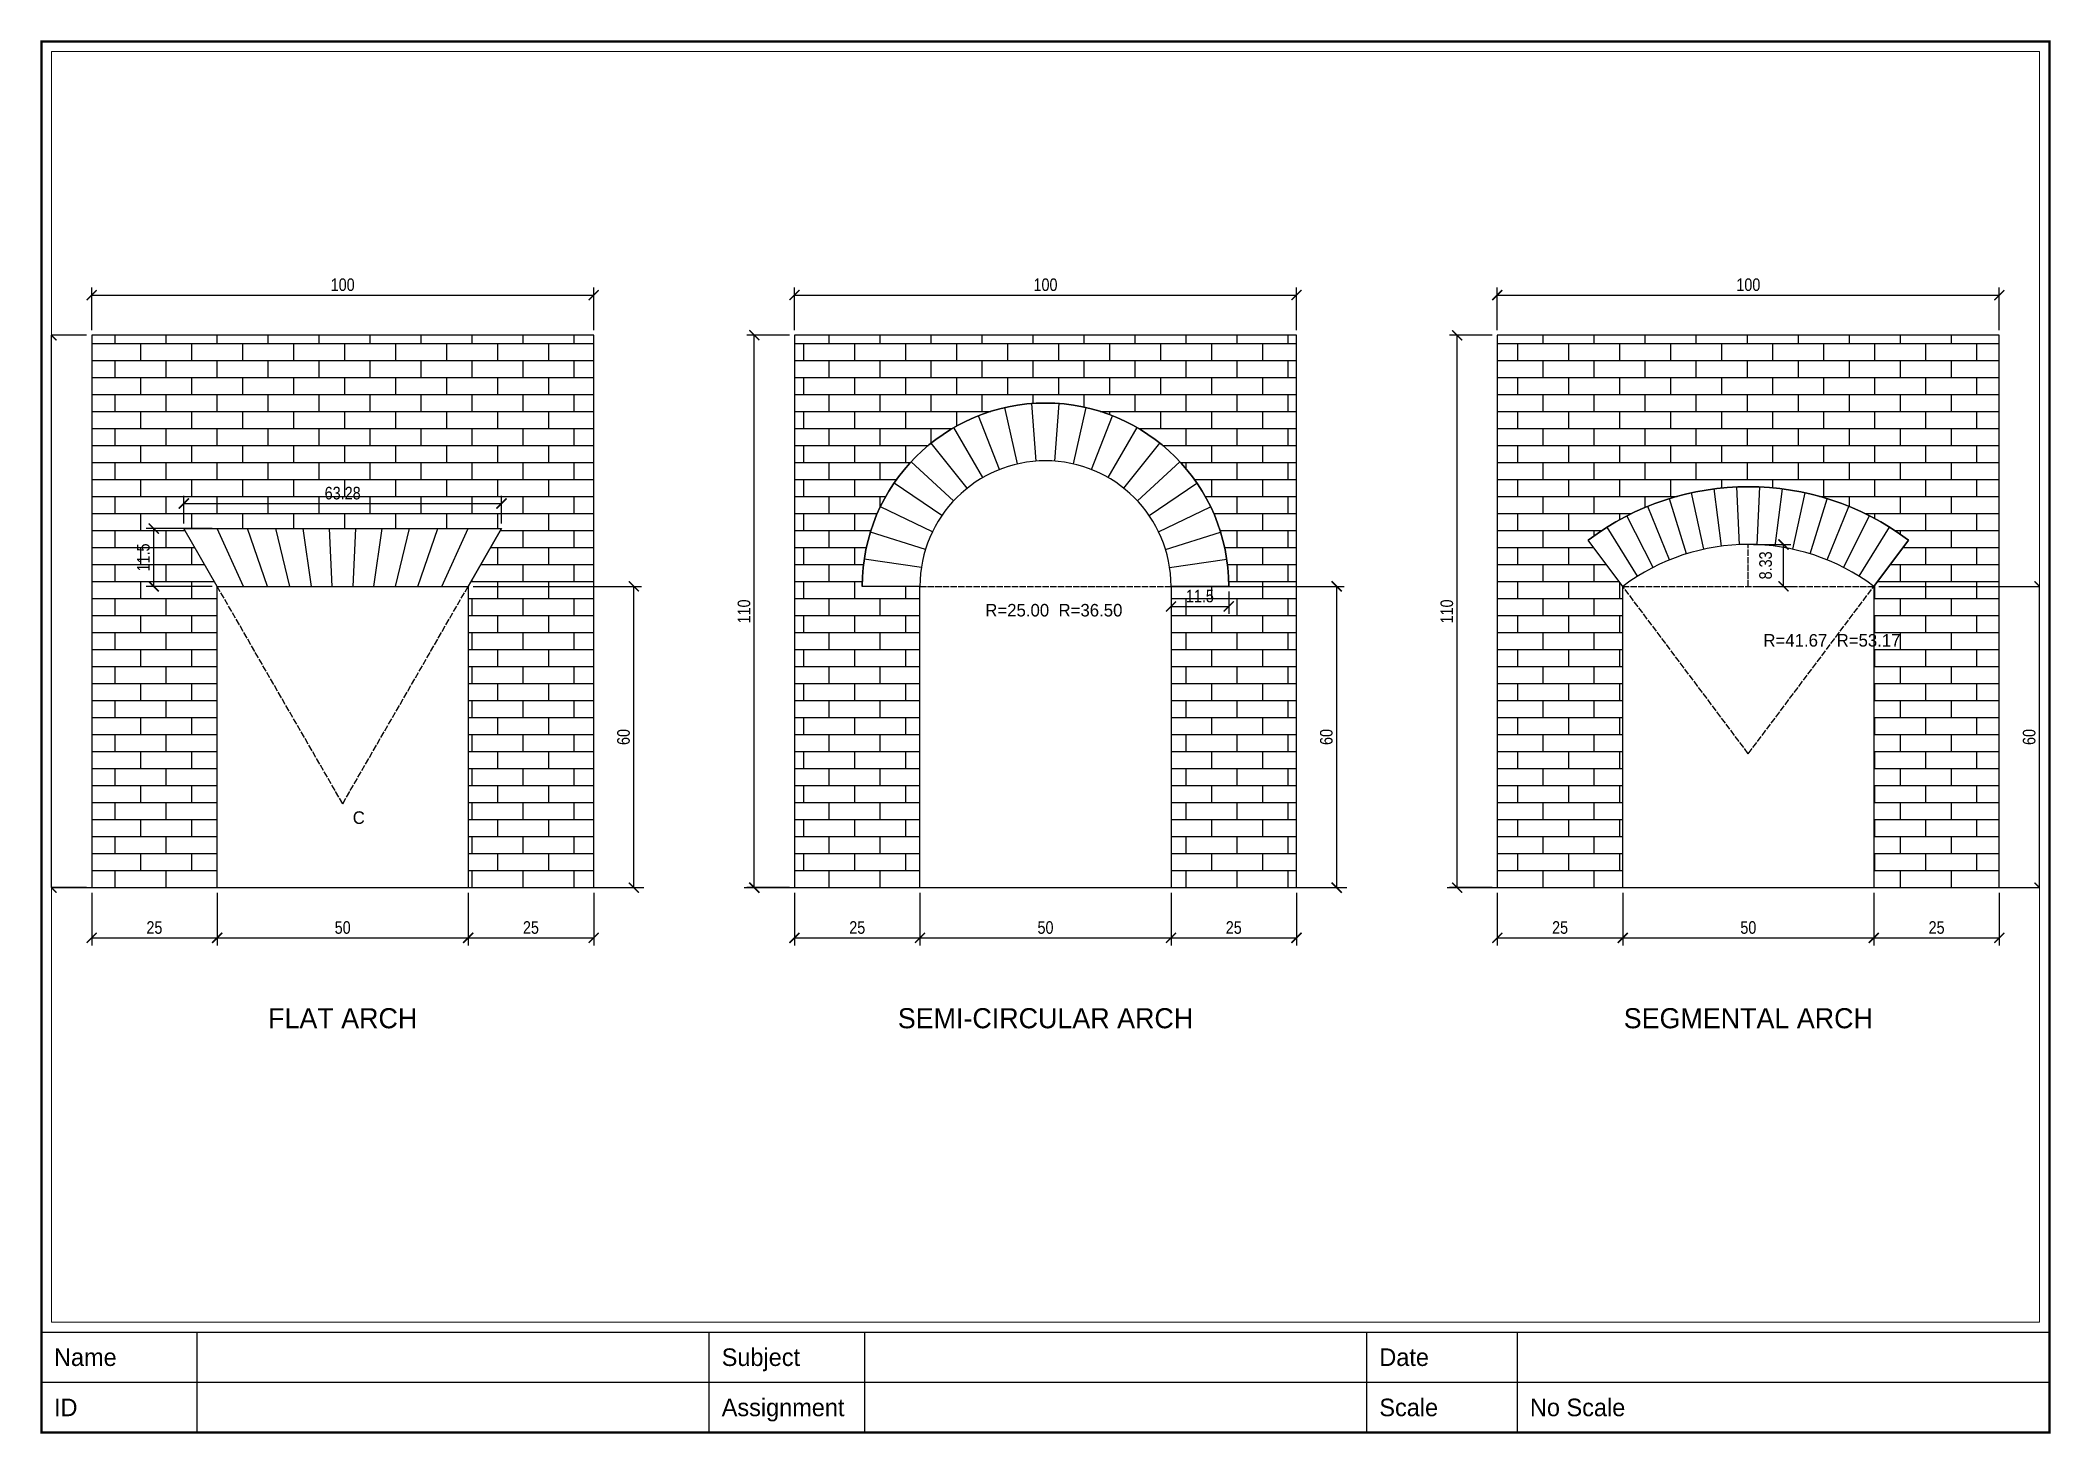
# Paper-space layout 'A3' of a CAD drawing. Header units: millimetres. Extents: x 10 to 410, y 10 to 287.
# The model-space entities are those that its viewports show. They can reach past a viewport. Long polylines and large blocks are cut down to what shows.
import ezdxf
from ezdxf.enums import TextEntityAlignment as Align

# ---------------------------------------------------------------- set-up
doc = ezdxf.new("R2010")
doc.units = ezdxf.units.MM
doc.linetypes.add('DASHED', pattern=[1.524, 1.27, -0.254])
for name, color, linetype in [('ARCH', 1, 'CONTINUOUS'), ('BRICK', 8, 'CONTINUOUS'), ('CENTER', 3, 'DASHED'), ('DIM', 4, 'CONTINUOUS'), ('FRAME', 7, 'CONTINUOUS'), ('TEXT', 2, 'CONTINUOUS'), ('WALL', 7, 'CONTINUOUS')]:
    doc.layers.add(name, color=color, linetype=linetype)
doc.styles.add('OpenSansCondensed-Light', font='OpenSansCondensed-Light.ttf')
doc.dimstyles.new('EZDXF', dxfattribs={"dimtxt": 0.25, "dimasz": 0.175, "dimexe": 0.375, "dimexo": 0.125, "dimgap": 0.1, "dimtad": 1, "dimlfac": 100, "dimzin": 12, "dimdsep": 46, "dimtxsty": 'OpenSansCondensed-Light', "dimblk": 'ARCHTICK', "dimcen": 2.5, "dimazin": 3, "dimtfac": 0.5, "dimtmove": 2, "dimatfit": 3})

# ---------------------------------------------------------------- blocks, each defined once
blk = doc.blocks.new('_ARCHTICK')
at = {"color": 0, "linetype": 'BYBLOCK', "const_width": 0.15}
blk.add_lwpolyline([(-0.5, -0.5), (0.5, 0.5)], dxfattribs=at)

msp = doc.modelspace()

# ---------------------------------------------------------------- hatches: boundary and pattern name
at = {"layer": 'BRICK'}
h = msp.add_hatch(dxfattribs=at)
h.set_pattern_fill('AR-BRSTD', scale=0.05)
h.paths.add_polyline_path([(-25, 0), (0, 0), (0, 60), (-6.64, 71.5), (56.64, 71.5), (50, 60), (50, 0), (75, 0), (75, 110), (-25, 110)])
h = msp.add_hatch(dxfattribs=at)
h.set_pattern_fill('AR-BRSTD', scale=0.05)
h.paths.add_polyline_path([(115, 0), (140, 0), (140, 60), (128.5, 60, -1), (201.5, 60), (190, 60), (190, 0), (215, 0), (215, 110), (115, 110)])
h = msp.add_hatch(dxfattribs=at)
h.set_pattern_fill('AR-BRSTD', scale=0.05)
h.paths.add_polyline_path([(255, 0), (280, 0), (280, 60), (273.1, 69.2, -0.3333333), (336.9, 69.2), (330, 60), (330, 0), (355, 0), (355, 110), (255, 110)])

# ---------------------------------------------------------------- linework, layer by layer
at = {"layer": 'ARCH'}
for p, q in [((163.132, 84.93), (162.272, 96.398)), ((166.868, 84.93), (167.728, 96.398)), ((155.866, 83.272), (151.665, 93.977)), ((159.437, 84.373), (156.878, 95.585)), ((170.563, 84.373), (173.122, 95.585)), ((174.134, 83.272), (178.335, 93.977)), ((149.413, 79.546), (142.243, 88.537)), ((152.5, 81.651), (146.75, 91.61)), ((177.5, 81.651), (183.25, 91.61)), ((180.587, 79.546), (187.757, 88.537)), ((146.674, 77.004), (138.244, 84.826)), ((183.326, 77.004), (191.756, 84.826)), ((144.344, 74.083), (134.842, 80.561)), ((185.656, 74.083), (195.158, 80.561)), ((292.675, 66.469), (289.273, 77.454)), ((296.131, 67.378), (293.683, 78.615)), ((299.652, 67.989), (298.176, 79.394)), ((303.213, 68.295), (302.72, 79.784)), ((306.787, 68.295), (307.28, 79.784)), ((310.348, 67.989), (311.824, 79.394)), ((313.869, 67.378), (316.317, 78.615)), ((317.325, 66.469), (320.727, 77.454)), ((142.476, 70.847), (132.115, 75.837)), ((187.524, 70.847), (197.885, 75.837)), ((286.059, 63.779), (280.831, 74.023)), ((289.309, 65.266), (284.979, 75.919)), ((320.691, 65.266), (325.021, 75.919)), ((323.941, 63.779), (329.169, 74.023)), ((-6.64, 71.5), (56.64, 71.5)), ((0, 60), (-6.64, 71.5)), ((5.225, 60), (-0.027, 71.5)), ((10.013, 60), (6.033, 71.5)), ((14.495, 60), (11.705, 71.5)), ((18.774, 60), (17.121, 71.5)), ((22.937, 60), (22.389, 71.5)), ((27.063, 60), (27.611, 71.5)), ((31.226, 60), (32.879, 71.5)), ((35.505, 60), (38.295, 71.5)), ((39.987, 60), (43.967, 71.5)), ((44.775, 60), (50.027, 71.5)), ((50, 60), (56.64, 71.5)), ((141.111, 67.369), (130.122, 70.759)), ((188.889, 67.369), (199.878, 70.759)), ((280, 60), (273.1, 69.2)), ((282.948, 62.02), (276.862, 71.777)), ((327.052, 62.02), (333.138, 71.777)), ((330, 60), (336.9, 69.2)), ((140.279, 63.726), (128.908, 65.44)), ((189.721, 63.726), (201.092, 65.44)), ((0, 60), (50, 60)), ((140, 60), (128.5, 60)), ((190, 60), (201.5, 60))]:
    msp.add_line(p, q, dxfattribs=at)
for centre, radius, start, end in [((165, 60), 36.5, 0, 180), ((165, 60), 25, 0, 180), ((305, 26.667), 53.167, 53.1301, 126.8699), ((305, 26.667), 41.667, 53.1301, 126.8699)]:
    msp.add_arc(centre, radius, start, end, dxfattribs=at)
at = {"layer": 'CENTER'}
for p, q in [((305, 60), (305, 68.333)), ((25, 16.699), (0, 60)), ((25, 16.699), (50, 60)), ((140, 60), (190, 60)), ((305, 26.667), (280, 60)), ((280, 60), (330, 60)), ((305, 26.667), (330, 60))]:
    msp.add_line(p, q, dxfattribs=at)
at = {"layer": 'WALL'}
for p, q in [((-35, 0), (85, 0)), ((105, 0), (225, 0)), ((245, 0), (365, 0))]:
    msp.add_line(p, q, dxfattribs=at)
msp.add_lwpolyline([(-25, 0), (0, 0), (0, 60), (-6.64, 71.5), (56.64, 71.5), (50, 60), (50, 0), (75, 0), (75, 110), (-25, 110)], close=True, dxfattribs=at)
for points in [[(115, 0), (140, 0), (140, 60), (128.5, 60, -1), (201.5, 60), (190, 60), (190, 0), (215, 0), (215, 110), (115, 110)], [(255, 0), (280, 0), (280, 60), (273.1, 69.2, -0.3333333), (336.9, 69.2), (330, 60), (330, 0), (355, 0), (355, 110), (255, 110)]]:
    msp.add_lwpolyline(points, format="xyb", close=True, dxfattribs=at)

# ---------------------------------------------------------------- texts
at = {"layer": 'TEXT'}
for s, p in [('R=25.00  R=36.50', (153, 54)), ('R=41.67  R=53.17', (308, 48)), ('C', (27, 12.699))]:
    msp.add_text(s, height=2.5, dxfattribs=at).set_placement(p)
for s, p in [('FLAT ARCH', (25, -26)), ('SEMI-CIRCULAR ARCH', (165, -26)), ('SEGMENTAL ARCH', (305, -26))]:
    msp.add_text(s, height=4, dxfattribs=at).set_placement(p, align=Align.MIDDLE_CENTER)

# ---------------------------------------------------------------- dimensions: what is measured, and where the dimension line sits
at = {"layer": 'DIM'}
for base, p1, p2 in [((-25, 118), (-25, 110), (75, 110)), ((115, 118), (115, 110), (215, 110)), ((255, 118), (255, 110), (355, 110)), ((-6.64, 76.5), (-6.64, 71.5), (56.64, 71.5)), ((190, 56), (190, 60), (201.5, 60)), ((-25, -10), (-25, 0), (0, 0)), ((0, -10), (0, 0), (50, 0)), ((50, -10), (50, 0), (75, 0)), ((115, -10), (115, 0), (140, 0)), ((140, -10), (140, 0), (190, 0)), ((190, -10), (190, 0), (215, 0)), ((255, -10), (255, 0), (280, 0)), ((280, -10), (280, 0), (330, 0)), ((330, -10), (330, 0), (355, 0))]:
    msp.add_linear_dim(base=base, p1=p1, p2=p2, dimstyle='EZDXF', override={"dimtxt": 2.5, "dimasz": 2, "dimexe": 1.5, "dimexo": 1, "dimgap": 0.8, "dimdec": 2, "dimlfac": 1, "dimzin": 8, "dimdsep": 46}, dxfattribs=at).render()
for base, p1, p2 in [((-33, 0), (-25, 0), (-25, 110)), ((107, 0), (115, 0), (115, 110)), ((247, 0), (255, 0), (255, 110)), ((-12.64, 60), (0, 60), (0, 71.5)), ((312, 60), (305, 60), (305, 68.333)), ((83, 0), (50, 0), (50, 60)), ((223, 0), (190, 0), (190, 60)), ((363, 0), (330, 0), (330, 60))]:
    msp.add_linear_dim(base=base, p1=p1, p2=p2, angle=90, dimstyle='EZDXF', override={"dimtxt": 2.5, "dimasz": 2, "dimexe": 1.5, "dimexo": 1, "dimgap": 0.8, "dimdec": 2, "dimlfac": 1, "dimzin": 8, "dimdsep": 46}, dxfattribs=at).render()

psp = doc.layouts.new('A3')

# ---------------------------------------------------------------- linework, layer by layer
at = {"layer": 'FRAME'}
for p, q in [((10, 30), (410, 30)), ((41, 10), (41, 30)), ((143, 10), (143, 30)), ((174, 10), (174, 30)), ((274, 10), (274, 30)), ((304, 10), (304, 30)), ((10, 20), (410, 20))]:
    psp.add_line(p, q, dxfattribs=at)
at = {"layer": 'FRAME', "const_width": 0.5}
psp.add_lwpolyline([(10, 10), (410, 10), (410, 287), (10, 287)], close=True, dxfattribs=at)

# ---------------------------------------------------------------- texts
at = {"layer": 'TEXT'}
for s, p in [('Name', (12.5, 25)), ('Subject', (145.5, 25)), ('Date', (276.5, 25)), ('ID', (12.5, 15)), ('Assignment', (145.5, 15)), ('Scale', (276.5, 15)), ('No Scale', (306.5, 15))]:
    psp.add_text(s, height=3.5, dxfattribs=at).set_placement(p, align=Align.MIDDLE_LEFT)

# ---------------------------------------------------------------- viewports
at = {"layer": 'VIEWPORTS'}
psp.add_viewport(center=(210, 158.5), size=(396, 253), view_center_point=(165, 40), view_height=253, dxfattribs=at)

doc.saveas('drawing.dxf')
